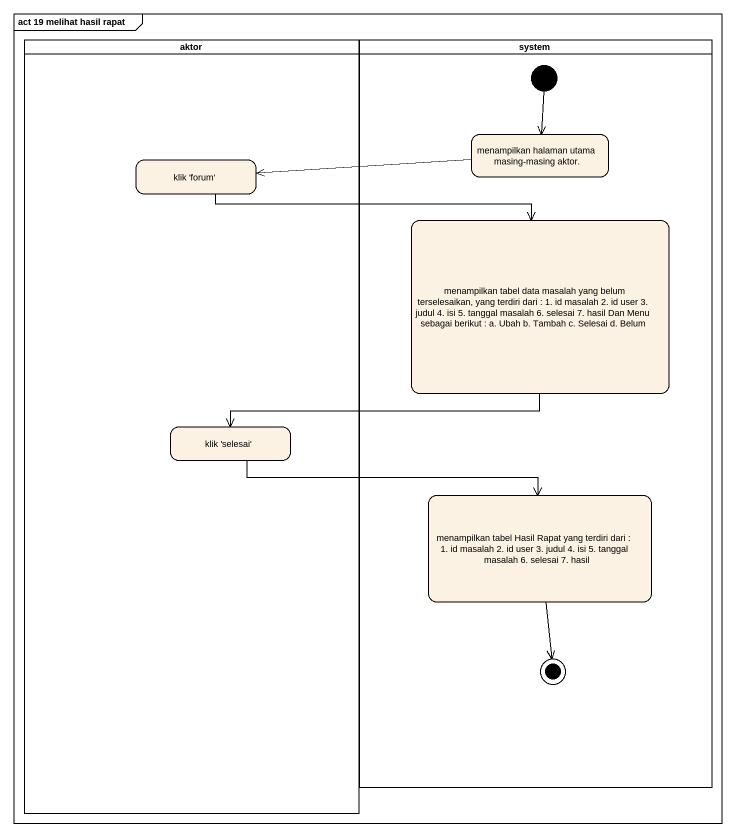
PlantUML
@startuml
mainframe act 19 melihat hasil rapat
hide empty description
state aktor <<partition>> {
  state "klik 'forum'" as klik_forum
  state "klik 'selesai'" as klik_selesai
}
state system <<partition>> {
  state "menampilkan halaman utama masing-masing aktor." as menampilkan_halaman_utama
  state "menampilkan tabel data masalah yang belum terselesaikan, yang terdiri dari : 1. id masalah 2. id user 3. judul 4. isi 5. tanggal masalah 6. selesai 7. hasil Dan Menu sebagai berikut : a. Ubah b. Tambah c. Selesai d. Belum" as menampilkan_tabel_data
  state "menampilkan tabel Hasil Rapat yang terdiri dari : 1. id masalah 2. id user 3. judul 4. isi 5. tanggal masalah 6. selesai 7. hasil" as menampilkan_tabel_Hasil
  [*] --> menampilkan_halaman_utama
  menampilkan_tabel_Hasil --> [*]
}
menampilkan_halaman_utama -left-> klik_forum
klik_forum -right-> menampilkan_tabel_data
menampilkan_tabel_data -left-> klik_selesai
klik_selesai -right-> menampilkan_tabel_Hasil
@enduml
